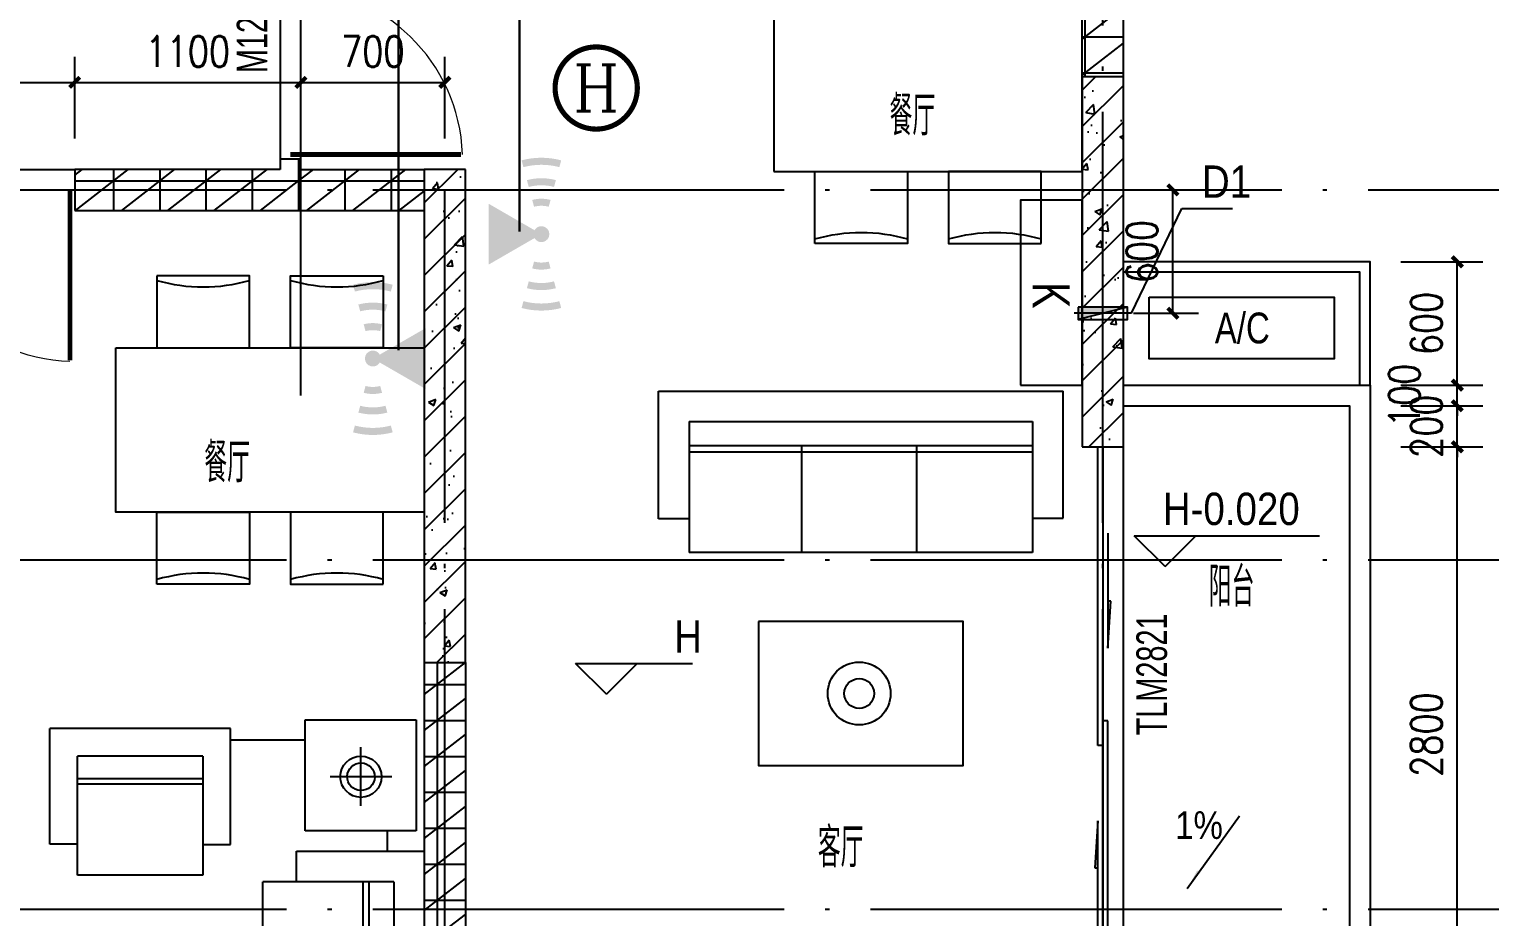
# Model space of a CAD drawing. Extents: x 718358 to 1668613, y -348838 to -159582.
# Drawn here: x 802814 to 809917, y -332231 to -327912 of the extents above; entities that cross this region are included whole.
import ezdxf
from ezdxf.enums import TextEntityAlignment as Align

# ---------------------------------------------------------------- set-up
doc = ezdxf.new("R2010")
doc.units = 0
doc.header["$LTSCALE"] = 1000
doc.linetypes.add('DOTE', pattern=[2.42, 2, -0.2, 0.02, -0.2])
for name, color, linetype in [('AP', 7, 'Continuous'), ('家电', 232, 'Continuous'), ('建-墙体', 2, 'Continuous'), ('建-家具', 251, 'Continuous'), ('建-尺寸', 73, 'Continuous'), ('建-影线', 8, 'Continuous'), ('建-房间名', 7, 'Continuous'), ('建-柱子', 6, 'Continuous'), ('建-标高', 3, 'Continuous'), ('建-空调及空调洞', 70, 'Continuous'), ('建-符号', 3, 'Continuous'), ('建-轴网', 14, 'DOTE'), ('建-门窗', 4, 'Continuous'), ('建-门窗-编号', 7, 'Continuous'), ('建-阳台', 5, 'Continuous')]:
    doc.layers.add(name, color=color, linetype=linetype)
doc.styles.add('_TCH_DIM', font='gt单线西文.shx', dxfattribs={"width": 0.8, "bigfont": 'gt单线中文.shx'})
doc.styles.add('_TCH_LABEL', font='COMPLEX', dxfattribs={"bigfont": 'GBCBIG'})
doc.styles.add('_TCH_WINDOW', font='gt单线西文.shx', dxfattribs={"height": 3.5, "bigfont": 'gt单线中文.shx'})
doc.styles.add('DIM_FONT', font='SIMPLEX.shx', dxfattribs={"width": 0.8, "bigfont": 'GBCBIG.shx'})
doc.dimstyles.new('DIMN50', dxfattribs={"dimscale": 0.5, "dimtxt": 300, "dimasz": 100, "dimexe": 250, "dimexo": 300, "dimgap": 150, "dimtad": 1, "dimdec": 0, "dimzin": 0, "dimdsep": 46, "dimtxsty": 'DIM_FONT', "dimblk": 'ARCHTICK', "dimcen": 0.09, "dimdle": 1, "dimclrt": 7, "dimazin": 2, "dimtfac": 1, "dimtdec": 0, "dimtix": 1, "dimtmove": 2, "dimatfit": 3, "dimldrblk": 'ARCHTICK', "dimfxl": 1, "dimtolj": 1, "dimtzin": 0, "dimarcsym": 0})
pattern_1 = [(0, (0, 0), (0, 175), []), (37.875, (200, 0), (-84.807639, 109.038328), []), (90, (200, 0), (-225, 1e-14), [])]
pattern_2 = [(45, (0, 0), (-88.388348, 88.388348), []), (50, (0, 0), (358.63009, -31.37607), [37.5, -412.5]), (355, (0, 0), (-69.37567, 376.09607), [30, -330]), (100.4514, (29.9, -2.6), (289.25469, 344.71977), [31.8701, -350.57106]), (46.1842, (0, 100), (533.62052, -82.7595), [56.25, -618.75]), (96.6356, (44.47, 93.1), (467.33135, 487.05894), [47.80514, -525.8565]), (351.1842, (0, 100), (467.33097, 487.0593), [45, -495]), (21, (50, 75), (298.45353, -201.30945), [37.5, -412.5]), (326, (50, 75), (121.65767, 362.57502), [30, -330]), (71.4514, (74.87, 58.22), (420.11131, 161.26525), [31.8701, -350.57106]), (37.5, (0, 0), (6.079928, 166.446927), [0, -326, 0, -335, 0, -331.25]), (7.5, (0, 0), (131.53477, 197.205856), [0, -191, 0, -318.5, 0, -126.25]), (327.5, (-111.5, 0), (266.911218, -11.277436), [0, -125, 0, -390, 0, -517.5]), (317.5, (-161.5, 0), (291.593085, 50.05249), [0, -162.5, 0, -259, 0, -367.5])]

# ---------------------------------------------------------------- blocks, each defined once
blk = doc.blocks.new('A$C72B7076F')
at = {"layer": '建-家具'}
for points in [[(200, 350), (200, 0), (650, 0), (650, 350)], [(1300, 350), (1300, 0), (850, 0), (850, 350)], [(0, 0), (1500, 0), (1500, -800), (0, -800)], [(200, -1150), (200, -800), (650, -800), (650, -1150)], [(1300, -1150), (1300, -800), (850, -800), (850, -1150)]]:
    blk.add_lwpolyline(points, close=True, dxfattribs=at)
for centre, start, end in [((425, 1115.3), 254.06078, 285.93922), ((1075, 1115.3), 254.06078, 285.93922), ((425, -1915.3), 74.06078, 105.93922), ((1075, -1915.3), 74.06078, 105.93922)]:
    blk.add_arc(centre, 819.3, start, end, dxfattribs=at)
blk = doc.blocks.new('A$C0934417F')
at = {"layer": '建-家具'}
for p, q in [((150, -621.1), (150, 0)), ((2117.7, -619.3), (2117.7, 0)), ((298.4, -148.4), (1969.3, -148.4)), ((298.4, -148.4), (298.4, -785.5)), ((1969.3, -148.4), (1969.3, -785.5)), ((1969.3, -267.3), (298.4, -267.3)), ((845.3, -267.3), (845.3, -785.5)), ((1405.5, -785.5), (1405.5, -267.3)), ((1969.3, -297), (298.4, -297)), ((298.4, -621.1), (150, -621.1)), ((1969.3, -619.3), (2117.7, -619.3)), ((1969.3, -785.5), (298.4, -785.5))]:
    blk.add_line(p, q, dxfattribs=at)
blk.add_lwpolyline([(150, 0), (2117.7, 0)], dxfattribs=at)
blk.add_lwpolyline([(636.8, -1121.7), (636.8, -1821.7), (1630.9, -1821.7), (1630.9, -1121.7)], close=True, dxfattribs=at)
for radius in [152.9, 72.6]:
    blk.add_circle((1125.9, -1471.7), radius, dxfattribs=at)
blk = doc.blocks.new('sf')
at = {"layer": '建-家具'}
for p, q in [((79387.7, -87279.8), (78507.7, -87279.8)), ((78507.7, -87842.8), (78507.7, -87279.8)), ((79387.7, -87844.4), (79387.7, -87279.8)), ((79749.9, -87777.5), (79749.9, -87237.8)), ((79749.9, -87237.8), (80289.6, -87237.8)), ((80289.6, -87237.8), (80289.6, -87777.5)), ((79749.9, -87337.8), (79387.7, -87337.8)), ((79252.7, -87414.7), (78642.6, -87414.7)), ((78642.6, -87993.9), (78642.6, -87414.7)), ((79252.7, -87414.7), (79252.7, -87993.9)), ((80021.5, -87656.9), (80021.5, -87370.7)), ((78642.6, -87522.8), (79252.7, -87522.8)), ((78642.6, -87549.8), (79252.7, -87549.8)), ((79871.2, -87513.8), (80171.8, -87513.8)), ((80289.6, -87777.5), (79749.9, -87777.5)), ((80149.9, -87877.5), (80149.9, -87777.5)), ((78642.6, -87842.8), (78507.7, -87842.8)), ((79252.7, -87844.4), (79387.7, -87844.4)), ((79708.3, -87877.5), (80329.4, -87877.5)), ((79708.3, -88025.9), (79708.3, -87877.5)), ((79252.7, -87993.9), (78642.6, -87993.9)), ((80181, -88025.9), (79543.9, -88025.9)), ((79543.9, -89996.8), (79543.9, -88025.9)), ((80032.4, -89996.8), (80032.4, -88025.9)), ((80062.1, -89996.8), (80062.1, -88025.9)), ((80181, -88025.9), (80181, -89996.8)), ((79207.7, -88514.3), (78507.7, -88514.3)), ((78507.7, -88514.3), (78507.7, -89508.4)), ((79207.7, -89508.4), (79207.7, -88514.3)), ((80062.1, -88672.8), (79543.9, -88672.8)), ((79543.9, -89333), (80062.1, -89333)), ((78507.7, -89508.4), (79207.7, -89508.4)), ((80181, -89996.8), (79543.9, -89996.8)), ((79710.1, -89996.8), (79710.1, -90145.2)), ((79710.1, -90145.2), (80329.4, -90145.2)), ((80149.9, -90145.2), (80149.9, -90245.2)), ((79749.9, -90245.2), (79749.9, -90784.9)), ((80289.6, -90245.2), (79749.9, -90245.2)), ((80289.6, -90784.9), (80289.6, -90245.2)), ((80021.5, -90365.8), (80021.5, -90652)), ((79871.2, -90508.9), (80171.8, -90508.9)), ((79749.9, -90784.9), (80289.6, -90784.9))]:
    blk.add_line(p, q, dxfattribs=at)
blk.add_lwpolyline([(80329.4, -87877.5), (80329.4, -90145.2)], dxfattribs=at)
for radius in [152.9, 72.6]:
    blk.add_circle((78857.7, -89003.4), radius, dxfattribs=at)
for major_axis, start_param, end_param in [((-100.3, -0.4), -0.003785, 6.2794), ((67.1, -1.6), 3.165615400503639, 9.448800707683226)]:
    blk.add_ellipse((80021.5, -87515), major_axis=major_axis, ratio=1, start_param=start_param, end_param=end_param, dxfattribs=at)
at = {"layer": '建-家具', "extrusion": (8.87659e-44, -1.84514e-37, -1)}
blk.add_ellipse((80021.5, -90507.7), major_axis=(-100.3, 0.4), ratio=1, start_param=-0.003785, end_param=6.2794, dxfattribs=at)
at = {"layer": '建-家具', "extrusion": (9.70209e-44, -1.84514e-37, -1)}
blk.add_ellipse((80021.5, -90507.7), major_axis=(67.1, 1.6), ratio=1, start_param=3.165615400503639, end_param=9.448800707683226, dxfattribs=at)
blk = doc.blocks.new('空调室外机')
at = {"layer": '建-空调及空调洞'}
blk.add_lwpolyline([(-150, 300), (750, 300), (750, 0), (-150, 0)], close=True, dxfattribs=at)
at = {"layer": '建-空调及空调洞', "style": '_TCH_DIM', "width": 0.8}
blk.add_text('A/C', height=150, dxfattribs=at).set_placement((169.7, 74.8))
blk = doc.blocks.new('空调壁挂机')
at = {"layer": '建-空调及空调洞'}
blk.add_lwpolyline([(900, 300), (900, 0), (0, 0), (0, 300)], close=True, dxfattribs=at)
at = {"layer": '建-空调及空调洞', "style": '_TCH_DIM', "text_generation_flag": 4, "width": 0.8}
blk.add_text('K', height=180, dxfattribs=at).set_placement((398.6, 240.5))
blk = doc.blocks.new('空调穿墙管')
at = {"layer": '建-空调及空调洞'}
h = blk.add_hatch(color=256, dxfattribs=at)
h.paths.add_polyline_path([(30, 120), (0, 120), (0, 0), (60, 0)])
h.paths.add_polyline_path([(0, 240), (0, 120), (30, 120)])
for p, q in [((0, 240), (60, 0)), ((30, 260), (30, -20))]:
    blk.add_line(p, q, dxfattribs=at)
blk.add_lwpolyline([(0, 0), (60, 0), (60, 240), (0, 240)], close=True, dxfattribs=at)
blk = doc.blocks.new('$DorLib2D$00000025')
at = {"const_width": 0.02}
for points in [[(0.481, -0.0014), (0.481, 0.6906)], [(-0.481, 0.0014), (-0.481, 0.3084)]]:
    blk.add_lwpolyline(points, dxfattribs=at)
at = {"lineweight": 13}
for centre, radius, start, end in [((0.5046, -0.0019), 0.6987, 91.93969, 179.72377), ((-0.5008, 0.0026), 0.3067, 359.78987, 85.75083)]:
    blk.add_arc(centre, radius, start, end, dxfattribs=at)
blk = doc.blocks.new('$DorLib2D$00000131')
at = {"color": 0, "linetype": 'Continuous'}
for p, q in [((0.15, 0.125), (0.2319, 0.1973)), ((0.2319, 0.1973), (0.2319, 0.125)), ((-0.5, 0.125), (-0.5, 0)), ((0.0192, 0.125), (-0.5, 0.125)), ((0.0192, 0), (0.0192, 0.125)), ((0.35, 0.125), (0.15, 0.125)), ((-0.5, 0), (0.0192, 0)), ((-0.024, 0), (0.5, 0)), ((-0.024, -0.125), (-0.024, 0)), ((0.5, 0), (0.5, -0.125)), ((-0.35, -0.125), (-0.15, -0.125)), ((-0.2319, -0.1973), (-0.2319, -0.125)), ((-0.15, -0.125), (-0.2319, -0.1973)), ((0.5, -0.125), (-0.024, -0.125))]:
    blk.add_line(p, q, dxfattribs=at)
blk = doc.blocks.new('_ArchTick')
at = {"color": 0, "linetype": 'ByBlock', "const_width": 0.4}
blk.add_lwpolyline([(-0.5, -0.5), (0.5, 0.5)], dxfattribs=at)
blk = doc.blocks.new('*D477')
at = {"layer": 'Defpoints', "color": 0, "transparency": 16777216}
for p in [(808035.2, -328693.8), (808375.9, -328693.8), (808035.2, -329293.8)]:
    blk.add_point(p, dxfattribs=at)
at = {"layer": '建-尺寸', "color": 0, "lineweight": -2, "transparency": 16777216}
for p, q in [((808185.2, -328693.8), (808500.9, -328693.8)), ((808375.9, -329294.3), (808375.9, -328693.3)), ((808185.2, -329293.8), (808500.9, -329293.8))]:
    blk.add_line(p, q, dxfattribs=at)
at = {"layer": '建-尺寸', "color": 0, "lineweight": -2, "transparency": 16777216, "xscale": 50, "yscale": 50, "zscale": 50}
for p, rotation in [((808375.9, -328693.8), 90), ((808375.9, -329293.8), 270)]:
    blk.add_blockref('_ArchTick', p, dxfattribs=dict(at, rotation=rotation))
at = {"layer": '建-尺寸', "color": 7, "transparency": 16777216, "insert": (808225.9, -328993.8), "char_height": 150, "attachment_point": 5, "rotation": 90, "style": 'DIM_FONT'}
blk.add_mtext('\\A1;600', dxfattribs=at)
blk = doc.blocks.new('*D542')
at = {"layer": 'Defpoints', "color": 0, "transparency": 16777216}
for p in [(803035.2, -328170.7), (801835.2, -328593.8), (803035.2, -328593.8)]:
    blk.add_point(p, dxfattribs=at)
at = {"layer": '建-尺寸', "color": 0, "lineweight": -2, "transparency": 16777216}
for p, q in [((801835.2, -328443.8), (801835.2, -328045.7)), ((803035.2, -328443.8), (803035.2, -328045.7)), ((801834.7, -328170.7), (803035.7, -328170.7))]:
    blk.add_line(p, q, dxfattribs=at)
at = {"layer": '建-尺寸', "color": 0, "lineweight": -2, "transparency": 16777216, "xscale": 50, "yscale": 50, "zscale": 50, "rotation": 180}
blk.add_blockref('_ArchTick', (801835.2, -328170.7), dxfattribs=at)
at = {"layer": '建-尺寸', "color": 0, "lineweight": -2, "transparency": 16777216, "xscale": 50, "yscale": 50, "zscale": 50}
blk.add_blockref('_ArchTick', (803035.2, -328170.7), dxfattribs=at)
at = {"layer": '建-尺寸', "color": 7, "transparency": 16777216, "insert": (802435.2, -328020.7), "char_height": 150, "attachment_point": 5, "style": 'DIM_FONT'}
blk.add_mtext('\\A1;1200', dxfattribs=at)
blk = doc.blocks.new('*D543')
at = {"layer": 'Defpoints', "color": 0, "transparency": 16777216}
for p in [(804135.2, -328170.7), (803035.2, -328593.8), (804135.2, -328593.8)]:
    blk.add_point(p, dxfattribs=at)
at = {"layer": '建-尺寸', "color": 0, "lineweight": -2, "transparency": 16777216}
for p, q in [((803035.2, -328443.8), (803035.2, -328045.7)), ((804135.2, -328443.8), (804135.2, -328045.7)), ((803034.7, -328170.7), (804135.7, -328170.7))]:
    blk.add_line(p, q, dxfattribs=at)
at = {"layer": '建-尺寸', "color": 0, "lineweight": -2, "transparency": 16777216, "xscale": 50, "yscale": 50, "zscale": 50, "rotation": 180}
blk.add_blockref('_ArchTick', (803035.2, -328170.7), dxfattribs=at)
at = {"layer": '建-尺寸', "color": 0, "lineweight": -2, "transparency": 16777216, "xscale": 50, "yscale": 50, "zscale": 50}
blk.add_blockref('_ArchTick', (804135.2, -328170.7), dxfattribs=at)
at = {"layer": '建-尺寸', "color": 7, "transparency": 16777216, "insert": (803585.2, -328020.7), "char_height": 150, "attachment_point": 5, "style": 'DIM_FONT'}
blk.add_mtext('\\A1;1100', dxfattribs=at)
blk = doc.blocks.new('*D544')
at = {"layer": 'Defpoints', "color": 0, "transparency": 16777216}
for p in [(804835.2, -328170.7), (804135.2, -328593.8), (804835.2, -328593.8)]:
    blk.add_point(p, dxfattribs=at)
at = {"layer": '建-尺寸', "color": 0, "lineweight": -2, "transparency": 16777216}
for p, q in [((804135.2, -328443.8), (804135.2, -328045.7)), ((804835.2, -328443.8), (804835.2, -328045.7)), ((804134.7, -328170.7), (804835.7, -328170.7))]:
    blk.add_line(p, q, dxfattribs=at)
at = {"layer": '建-尺寸', "color": 0, "lineweight": -2, "transparency": 16777216, "xscale": 50, "yscale": 50, "zscale": 50, "rotation": 180}
blk.add_blockref('_ArchTick', (804135.2, -328170.7), dxfattribs=at)
at = {"layer": '建-尺寸', "color": 0, "lineweight": -2, "transparency": 16777216, "xscale": 50, "yscale": 50, "zscale": 50}
blk.add_blockref('_ArchTick', (804835.2, -328170.7), dxfattribs=at)
at = {"layer": '建-尺寸', "color": 7, "transparency": 16777216, "insert": (804485.2, -328020.7), "char_height": 150, "attachment_point": 5, "style": 'DIM_FONT'}
blk.add_mtext('\\A1;700', dxfattribs=at)
blk = doc.blocks.new('*D1704')
at = {"layer": 'Defpoints', "color": 0, "transparency": 16777216}
for p in [(809335.2, -329043.8), (809758.9, -329043.8), (809335.2, -329643.8)]:
    blk.add_point(p, dxfattribs=at)
at = {"layer": '建-尺寸', "color": 0, "lineweight": -2, "transparency": 16777216}
for p, q in [((809485.2, -329043.8), (809883.9, -329043.8)), ((809758.9, -329644.3), (809758.9, -329043.3)), ((809485.2, -329643.8), (809883.9, -329643.8))]:
    blk.add_line(p, q, dxfattribs=at)
at = {"layer": '建-尺寸', "color": 0, "lineweight": -2, "transparency": 16777216, "xscale": 50, "yscale": 50, "zscale": 50}
for p, rotation in [((809758.9, -329043.8), 90), ((809758.9, -329643.8), 270)]:
    blk.add_blockref('_ArchTick', p, dxfattribs=dict(at, rotation=rotation))
at = {"layer": '建-尺寸', "color": 7, "transparency": 16777216, "insert": (809608.9, -329343.8), "char_height": 150, "attachment_point": 5, "rotation": 90, "style": 'DIM_FONT'}
blk.add_mtext('\\A1;600', dxfattribs=at)
blk = doc.blocks.new('*D1705')
at = {"layer": 'Defpoints', "color": 0, "transparency": 16777216}
for p in [(809335.2, -329643.8), (809758.9, -329643.8), (809335.2, -329743.8)]:
    blk.add_point(p, dxfattribs=at)
at = {"layer": '建-尺寸', "color": 0, "lineweight": -2, "transparency": 16777216}
for p, q in [((809485.2, -329643.8), (809883.9, -329643.8)), ((809758.9, -329643.8), (809758.9, -329593.8)), ((809758.9, -329743.8), (809758.9, -329643.8)), ((809485.2, -329743.8), (809883.9, -329743.8)), ((809758.9, -329743.8), (809758.9, -329793.8))]:
    blk.add_line(p, q, dxfattribs=at)
at = {"layer": '建-尺寸', "color": 0, "lineweight": -2, "transparency": 16777216, "xscale": 50, "yscale": 50, "zscale": 50}
for p, rotation in [((809758.9, -329643.8), 270), ((809758.9, -329743.8), 90)]:
    blk.add_blockref('_ArchTick', p, dxfattribs=dict(at, rotation=rotation))
at = {"layer": '建-尺寸', "color": 7, "transparency": 16777216, "insert": (809501.4, -329693.8), "char_height": 150, "attachment_point": 5, "rotation": 90, "style": 'DIM_FONT'}
blk.add_mtext('\\A1;100', dxfattribs=at)
blk = doc.blocks.new('*D1706')
at = {"layer": 'Defpoints', "color": 0, "transparency": 16777216}
for p in [(809335.2, -329743.8), (809758.9, -329743.8), (809335.2, -329943.8)]:
    blk.add_point(p, dxfattribs=at)
at = {"layer": '建-尺寸', "color": 0, "lineweight": -2, "transparency": 16777216}
for p, q in [((809758.9, -329743.8), (809758.9, -329693.8)), ((809485.2, -329743.8), (809883.9, -329743.8)), ((809758.9, -329943.8), (809758.9, -329743.8)), ((809485.2, -329943.8), (809883.9, -329943.8)), ((809758.9, -329943.8), (809758.9, -329993.8))]:
    blk.add_line(p, q, dxfattribs=at)
at = {"layer": '建-尺寸', "color": 0, "lineweight": -2, "transparency": 16777216, "xscale": 50, "yscale": 50, "zscale": 50}
for p, rotation in [((809758.9, -329743.8), 270), ((809758.9, -329943.8), 90)]:
    blk.add_blockref('_ArchTick', p, dxfattribs=dict(at, rotation=rotation))
at = {"layer": '建-尺寸', "color": 7, "transparency": 16777216, "insert": (809608.9, -329843.8), "char_height": 150, "attachment_point": 5, "rotation": 90, "style": 'DIM_FONT'}
blk.add_mtext('\\A1;200', dxfattribs=at)
blk = doc.blocks.new('*D1707')
at = {"layer": 'Defpoints', "color": 0, "transparency": 16777216}
for p in [(809335.2, -329943.8), (809758.9, -329943.8), (809335.2, -332743.8)]:
    blk.add_point(p, dxfattribs=at)
at = {"layer": '建-尺寸', "color": 0, "lineweight": -2, "transparency": 16777216}
for p, q in [((809485.2, -329943.8), (809883.9, -329943.8)), ((809758.9, -332744.3), (809758.9, -329943.3)), ((809485.2, -332743.8), (809883.9, -332743.8))]:
    blk.add_line(p, q, dxfattribs=at)
at = {"layer": '建-尺寸', "color": 0, "lineweight": -2, "transparency": 16777216, "xscale": 50, "yscale": 50, "zscale": 50}
for p, rotation in [((809758.9, -329943.8), 90), ((809758.9, -332743.8), 270)]:
    blk.add_blockref('_ArchTick', p, dxfattribs=dict(at, rotation=rotation))
at = {"layer": '建-尺寸', "color": 7, "transparency": 16777216, "insert": (809608.9, -331343.8), "char_height": 150, "attachment_point": 5, "rotation": 90, "style": 'DIM_FONT'}
blk.add_mtext('\\A1;2800', dxfattribs=at)
blk = doc.blocks.new('AP')
at = {"layer": 'AP', "true_color": 0xf8991e}
h = blk.add_hatch(color=30, dxfattribs=at)
h.paths.add_polyline_path([(-9.35, 2.5), (-10.7, 2.87, 0.131652), (-10.7, -2.87), (-9.35, -2.5, -0.131652)])
h.paths.add_polyline_path([(-13.27, 3.56), (-14.62, 3.92, 0.131652), (-14.62, -3.92), (-13.27, -3.56, -0.131652)])
h.paths.add_polyline_path([(6.78, 1.82), (5.43, 1.45, -0.131652), (5.43, -1.45), (6.78, -1.82, 0.131652)])
h.paths.add_polyline_path([(10.7, 2.87), (9.35, 2.5, -0.131652), (9.35, -2.5), (10.7, -2.87, 0.131652)])
h.paths.add_polyline_path([(14.62, 3.92), (13.27, 3.56, -0.131652), (13.27, -3.56), (14.62, -3.92, 0.131652)])
h.paths.add_polyline_path([(0.78, -1.36, -0.267949), (-0.78, -1.36), (-6.03, -10.45), (6.03, -10.45)])
h.paths.add_polyline_path([(0, 0), (-0.78, -1.36, 0.267949), (0.78, -1.36)])
h.paths.add_polyline_path([(0, 0), (-1.52, 0.41, 0.065543), (-1.57, 0, 0.065543), (-1.52, -0.41)])
h.paths.add_polyline_path([(0, 0), (-1.52, -0.41, 0.198912), (-0.78, -1.36)])
h.paths.add_polyline_path([(1.52, -0.41), (0, 0), (0.78, -1.36, 0.198912)])
h.paths.add_polyline_path([(1.52, 0.41), (0, 0), (1.52, -0.41, 0.065543), (1.57, 0, 0.065543)])
h.paths.add_polyline_path([(-1.52, 0.41), (0, 0), (1.52, 0.41, 0.767327)])
at = {"layer": 'AP'}
h = blk.add_hatch(color=5, dxfattribs=at)
h.set_gradient(color1=(248, 153, 30), color2=(242, 141, 7), one_color=1, tint=0.49, name='INVCYLINDER')
h.paths.add_polyline_path([(-5.43, 1.45), (-6.78, 1.82, 0.131652), (-6.78, -1.82), (-5.43, -1.45, -0.131652)])

msp = doc.modelspace()

# ---------------------------------------------------------------- hatches: boundary and pattern name
at = {"layer": '建-影线'}
h = msp.add_hatch(dxfattribs=at)
h.set_pattern_fill('空心砖', color=256, scale=50, style=0)
h.set_pattern_definition(pattern_1)
h.paths.add_polyline_path([(807935.2, -328143.8), (808135.2, -328143.8), (808135.2, -327293.8), (807935.2, -327293.8)])
h = msp.add_hatch(dxfattribs=at)
h.set_pattern_fill('钢筋混凝土', color=256, scale=50, style=0)
h.set_pattern_definition(pattern_2)
h.paths.add_polyline_path([(807935.2, -328143.8), (807935.2, -329943.8), (808135.2, -329943.8), (808135.2, -328143.8)])
h = msp.add_hatch(dxfattribs=at)
h.set_pattern_fill('空心砖', color=256, scale=50, style=0)
h.set_pattern_definition(pattern_1)
h.paths.add_polyline_path([(804135.2, -328593.8), (804135.2, -328543.8), (804035.2, -328543.8), (804035.2, -328593.8), (804101.9, -328660.5)])
h = msp.add_hatch(dxfattribs=at)
h.set_pattern_fill('空心砖', color=256, scale=50, style=0)
h.set_pattern_definition(pattern_1)
h.paths.add_polyline_path([(804035.2, -328593.8), (803035.2, -328593.8), (803035.2, -328793.8), (804135.2, -328793.8), (804101.9, -328660.5)])
h = msp.add_hatch(dxfattribs=at)
h.set_pattern_fill('空心砖', color=256, scale=50, style=0)
h.set_pattern_definition(pattern_1)
h.paths.add_polyline_path([(804735.2, -328793.8), (804735.2, -328593.8), (804135.2, -328593.8), (804101.9, -328660.5), (804135.2, -328793.8)])
h = msp.add_hatch(dxfattribs=at)
h.set_pattern_fill('钢筋混凝土', color=256, scale=50, style=0)
h.set_pattern_definition(pattern_2)
h.paths.add_polyline_path([(804735.2, -328593.8), (804735.2, -330993.8), (804935.2, -330993.8), (804935.2, -328593.8)])
h = msp.add_hatch(dxfattribs=at)
h.set_pattern_fill('空心砖', color=256, scale=50, style=0)
h.set_pattern_definition(pattern_1)
h.paths.add_polyline_path([(804935.2, -330993.8), (804735.2, -330993.8), (804735.2, -334093.8), (804868.5, -334127.1), (804935.2, -334093.8)])
at = {"layer": '建-符号'}
msp.add_hatch(color=256, dxfattribs=at).paths.add_polyline_path([(808446.2, -332094.5), (808504.5, -332013.1), (808493.6, -332005.4)])

# ---------------------------------------------------------------- linework, layer by layer
at = {"layer": '建-墙体'}
for p, q in [((807935.2, -328143.8), (807935.2, -327293.8)), ((808135.2, -328143.8), (808135.2, -327293.8)), ((804135.2, -328543.8), (804035.2, -328543.8)), ((804035.2, -328543.8), (804035.2, -328593.8)), ((804135.2, -328593.8), (804135.2, -328543.8)), ((804035.2, -328593.8), (803035.2, -328593.8)), ((803035.2, -328593.8), (803035.2, -328793.8)), ((804135.2, -328593.8), (804735.2, -328593.8)), ((803035.2, -328793.8), (804135.2, -328793.8)), ((804135.2, -328793.8), (804735.2, -328793.8)), ((804735.2, -330993.8), (804735.2, -334093.8)), ((804935.2, -330993.8), (804935.2, -334093.8))]:
    msp.add_line(p, q, dxfattribs=at)
at = {"layer": '建-墙体', "color": 1, "lineweight": 30}
for p, q in [((804610.7, -327553.8), (804610.7, -329474.3)), ((805198.9, -327559.2), (805198.9, -328896.2))]:
    msp.add_line(p, q, dxfattribs=at)
at = {"layer": '建-房间名', "const_width": 25}
msp.add_lwpolyline([(805771.5, -328198.1, 1), (805371.5, -328198.1, 1)], format="xyb", close=True, dxfattribs=at)
at = {"layer": '建-柱子'}
for p, q in [((807935.2, -328143.8), (807935.2, -329943.8)), ((808135.2, -328143.8), (807935.2, -328143.8)), ((808135.2, -329943.8), (808135.2, -328143.8)), ((804735.2, -328593.8), (804735.2, -330993.8)), ((804935.2, -328593.8), (804735.2, -328593.8)), ((804935.2, -330993.8), (804935.2, -328593.8)), ((807935.2, -329943.8), (808135.2, -329943.8)), ((804735.2, -330993.8), (804935.2, -330993.8))]:
    msp.add_line(p, q, dxfattribs=at)
at = {"layer": '建-标高'}
for p, q in [((808337.6, -330526.9), (808187.6, -330376.9)), ((808187.6, -330376.9), (809088.6, -330376.9)), ((808337.6, -330526.9), (808487.6, -330376.9)), ((805621.2, -331148), (805471.2, -330998)), ((805471.2, -330998), (806040.1, -330998)), ((805621.2, -331148), (805771.2, -330998))]:
    msp.add_line(p, q, dxfattribs=at)
at = {"layer": '建-空调及空调洞'}
for p, q in [((808175.2, -329293.8), (808420.1, -328784.8)), ((808420.1, -328784.8), (808666.5, -328784.8))]:
    msp.add_line(p, q, dxfattribs=at)
at = {"layer": '建-符号'}
msp.add_lwpolyline([(808699.3, -331741), (808446.2, -332094.5)], dxfattribs=at)
at = {"layer": '建-轴网'}
for p, q in [((808035.2, -339993.8), (808035.2, -320193.8)), ((804135.2, -329693.8), (804135.2, -326193.8)), ((768185.2, -328693.8), (810335.2, -328693.8)), ((804835.2, -339993.8), (804835.2, -328693.8)), ((768185.2, -330493.8), (810335.2, -330493.8)), ((768185.2, -332193.8), (810335.2, -332193.8))]:
    msp.add_line(p, q, dxfattribs=at)
at = {"layer": '建-门窗'}
for p, q in [((804035.2, -327343.8), (804035.2, -328543.8)), ((801835.2, -328593.8), (803035.2, -328593.8)), ((808135.2, -332743.8), (808135.2, -329943.8))]:
    msp.add_line(p, q, dxfattribs=at)
at = {"layer": '建-阳台'}
for points in [[(809335.2, -329643.8), (809335.2, -329043.8), (808135.2, -329043.8)], [(809285.2, -329643.8), (809285.2, -329093.8), (808135.2, -329093.8)], [(808135.2, -329643.8), (809335.2, -329643.8), (809335.2, -333093.8), (808135.2, -333093.8)], [(808135.2, -329743.8), (809235.2, -329743.8), (809235.2, -332993.8), (808135.2, -332993.8)]]:
    msp.add_lwpolyline(points, dxfattribs=at)

# ---------------------------------------------------------------- block references
at = {"layer": '家电', "color": 2, "xscale": 24.56707959816823, "yscale": 24.56707959816823, "zscale": 24.56707959816823}
for p, rotation in [((805304.9, -328909.2), 270), ((804485.3, -329514.4), 90)]:
    msp.add_blockref('AP', p, dxfattribs=dict(at, rotation=rotation))
at = {"layer": '建-家具', "xscale": -1, "rotation": 180}
msp.add_blockref('A$C72B7076F', (806435.2, -328604.7), dxfattribs=at)
at = {"layer": '建-家具'}
for name, p in [('A$C72B7076F', (803235.2, -329462)), ('A$C0934417F', (805724.5, -329672.5)), ('sf', (724405.8, -244034.1))]:
    msp.add_blockref(name, p, dxfattribs=at)
at = {"layer": '建-空调及空调洞', "xscale": -1, "rotation": 90}
msp.add_blockref('空调壁挂机', (807935.2, -328743.8), dxfattribs=at)
at = {"layer": '建-空调及空调洞'}
msp.add_blockref('空调室外机', (808410.2, -329515.5), dxfattribs=at)
at = {"layer": '建-空调及空调洞', "rotation": 270}
msp.add_blockref('空调穿墙管', (807915.2, -329263.8), dxfattribs=at)
at = {"layer": '建-门窗'}
ref = msp.add_blockref('$DorLib2D$00000025', (804085.2, -327943.8), dxfattribs=dict(at, xscale=1200, yscale=1200, zscale=1200, rotation=270))
ref.add_attrib('A', 'M1221', (803972.1, -328125.8), dxfattribs={"layer": '建-门窗-编号', "height": 148.75, "rotation": 90, "style": '_TCH_WINDOW', "width": 0.705882})
ref = msp.add_blockref('$DorLib2D$00000025', (802435.2, -328693.8), dxfattribs=dict(at, xscale=1200, yscale=-1200, zscale=1200, rotation=4.177487770582032e-08))
ref.add_attrib('A', 'M1221', (802253.2, -328530.7), dxfattribs={"layer": '建-门窗-编号', "height": 148.75, "rotation": 0, "style": '_TCH_WINDOW', "width": 0.705882})
ref = msp.add_blockref('$DorLib2D$00000131', (808035.2, -331343.8), dxfattribs=dict(at, xscale=-2800, yscale=200, zscale=-2800, rotation=90))
ref.add_attrib('A', 'TLM2821', (808347.1, -331347.8), dxfattribs={"layer": '建-门窗-编号', "height": 148.75, "rotation": 90, "style": '_TCH_WINDOW', "width": 0.705882})

# ---------------------------------------------------------------- texts
at = {"layer": '建-房间名', "style": '_TCH_LABEL', "width": 1.05}
msp.add_text('H', height=226.3, dxfattribs=at).set_placement((805458.3, -328311.2), (805684.6, -328311.2), align=Align.FIT)
at = {"layer": '建-房间名', "style": 'DIM_FONT', "width": 0.8}
for s, p in [('餐厅', (806998.2, -328429.2)), ('餐厅', (803665.5, -330117.1)), ('阳台', (808550.3, -330721.4)), ('客厅', (806649.2, -331989.8))]:
    msp.add_text(s, height=192.91, dxfattribs=at).set_placement(p)
at = {"layer": '建-标高', "style": '_TCH_DIM', "width": 0.888889}
for s, p in [('H-0.020', (808326.9, -330324.4)), ('H', (805950.4, -330945.5))]:
    msp.add_text(s, height=157.5, dxfattribs=at).set_placement(p)
at = {"layer": '建-空调及空调洞', "style": '_TCH_DIM', "width": 0.888889}
msp.add_text('D1', height=157.5, dxfattribs=at).set_placement((808517.1, -328732.3))
at = {"layer": '建-符号', "style": '_TCH_DIM', "width": 0.888889}
msp.add_text('1%', height=135, dxfattribs=at).set_placement((808387.1, -331852.1, 0))

# ---------------------------------------------------------------- dimensions: what is measured, and where the dimension line sits
at = {"layer": '建-尺寸'}
for p1, p2, distance, picture, middle in [((801835.2, -328593.8), (803035.2, -328593.8), 423.2, '*D542', (802435.2, -328020.7)), ((803035.2, -328593.8), (804135.2, -328593.8), 423.2, '*D543', (803585.2, -328020.7)), ((804135.2, -328593.8), (804835.2, -328593.8), 423.2, '*D544', (804485.2, -328020.7)), ((808035.2, -329293.8), (808035.2, -328693.8), -340.7, '*D477', (808225.9, -328993.8)), ((809335.2, -329643.8), (809335.2, -329043.8), -423.7, '*D1704', (809608.9, -329343.8)), ((809335.2, -329943.8), (809335.2, -329743.8), -423.7, '*D1706', (809608.9, -329843.8)), ((809335.2, -332743.8), (809335.2, -329943.8), -423.7, '*D1707', (809608.9, -331343.8))]:
    dim = msp.add_aligned_dim(p1=p1, p2=p2, distance=distance, dimstyle='DIMN50', dxfattribs=at)
    dim.commit()
    dim.dimension.update_dxf_attribs({"geometry": picture, "text_midpoint": middle})
dim = msp.add_linear_dim(base=(809758.9, -329643.8), p1=(809335.2, -329743.8), p2=(809335.2, -329643.8), angle=90, dimstyle='DIMN50', dxfattribs=at)
dim.commit()
dim.dimension.update_dxf_attribs({"geometry": '*D1705', "text_midpoint": (809501.4, -329693.8), "dimtype": 161})

doc.saveas('drawing.dxf')
